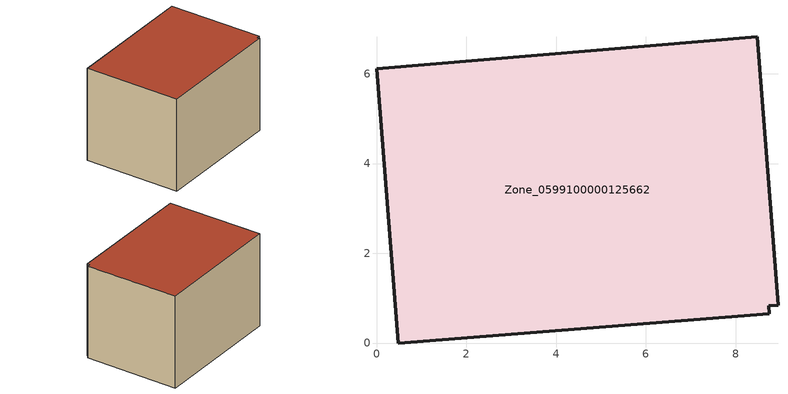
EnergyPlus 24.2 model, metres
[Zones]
Zone_0599100000125662
 floor ground (C_G): 0,6.11 8.48,6.82 8.95,0.84 8.74,0.83 8.76,0.65 0.48,0 z0
 wall outside (C_F): 8.48,6.82 0,6.11 0.48,0 8.76,0.65 8.74,0.83 8.95,0.84 8.48,6.82 z0:6
 roof outside (C_R): 0,6.11 0.48,0 8.76,0.65 8.74,0.83 8.95,0.84 8.48,6.82 z6
[BUILDING]
Pand.0599100000125662: North Axis=0; Terrain=City; Loads Convergence Tolerance Value=0.04; Temperature Convergence Tolerance Value=0.4; Solar Distribution=FullExterior; Maximum Number of Warmup Days=25; Minimum Number of Warmup Days=1
[Site:Location]
Rotterdam.The.Hague.AP_ZH_NLD Design_Conditions: Latitude=51.96; Longitude=4.45; Time Zone=1; Elevation=-4.5
[SITE:GROUNDTEMPERATURE:BUILDINGSURFACE]
18, 18, 18, 18, 18, 18, 18, 18, 18, 18, 18, 18
[MATERIAL] Thermal Absorptance=0.9; Solar Absorptance=0.7; Visible Absorptance=0.7
Name | Roughness | Thickness | Conductivity | Density | Specific Heat
G.TC.1946-1964 | MediumSmooth | 0.15 | 1 | 540 | 1210
F.TC.1946-1964 | Rough | 0.3 | 0.857143 | 1920 | 840
R.TC.1946-1964 | MediumRough | 0.2 | 0.235294 | 1500 | 1000
[CONSTRUCTION]
C_G: G.TC.1946-1964
C_F: F.TC.1946-1964
C_R: R.TC.1946-1964
[ZONE]
Zone_0599100000125662: Type=1; Multiplier=1; Ceiling Height=Autocalculate; Volume=Autocalculate; Floor Area=autocalculate; Part of Total Floor Area=Yes
[ZONEINFILTRATION:DESIGNFLOWRATE]
Infil_Zone_0599100000125662: Zone or ZoneList or Space or SpaceList=Zone_0599100000125662; Schedule=AlwaysOn; Design Flow Rate Calculation Method=Flow/Area; Flow Rate per Floor Area=0.003; Constant Term Coefficient=1; Temperature Term Coefficient=0; Velocity Term Coefficient=0; Velocity Squared Term Coefficient=0
[HVACTEMPLATE:ZONE:IDEALLOADSAIRSYSTEM]
Zone_0599100000125662: Maximum Heating Supply Air Temperature=50; Minimum Cooling Supply Air Temperature=13; Maximum Heating Supply Air Humidity Ratio=0.0156; Minimum Cooling Supply Air Humidity Ratio=0.0077; Heating Limit=NoLimit; Cooling Limit=NoLimit; Dehumidification Control Type=ConstantSensibleHeatRatio; Cooling Sensible Heat Ratio=0.7; Dehumidification Setpoint=60; Humidification Control Type=None; Humidification Setpoint=30; Outdoor Air Method=None; Outdoor Air Flow Rate per Person=0.00944; Outdoor Air Flow Rate per Zone Floor Area=0; Outdoor Air Flow Rate per Zone=0; Demand Controlled Ventilation Type=None; Outdoor Air Economizer Type=NoEconomizer; Heat Recovery Type=None; Sensible Heat Recovery Effectiveness=0.7; Latent Heat Recovery Effectiveness=0.65
[ZONECONTROL:THERMOSTAT]
ThermostatControl_Zone_0599100000125662: Zone or ZoneList=Zone_0599100000125662; Control Type Schedule=DualSetpointControlType; Control 1=Thermostat_Zone_0599100000125662; Temperature Difference Between Cutout And Setpoint=0
[THERMOSTATSETPOINT:DUALSETPOINT]
Thermostat_Zone_0599100000125662: Heating Setpoint Temperature Schedule=HeatingSetpoint_Zone_0599100000125662; Cooling Setpoint Temperature Schedule=CoolingSetpoint_Zone_0599100000125662
[SCHEDULE:COMPACT]
HeatingSetpoint_Zone_0599100000125662: Through: 12/31, For: AllDays, Until: 24:00, 21
CoolingSetpoint_Zone_0599100000125662: Through: 12/31, For: AllDays, Until: 24:00, 24
DualSetpointControlType: Through: 12/31, For: AllDays, Until: 24:00, 4
AlwaysOn: Through: 12/31, For: AllDays, Until: 24:00, 1
